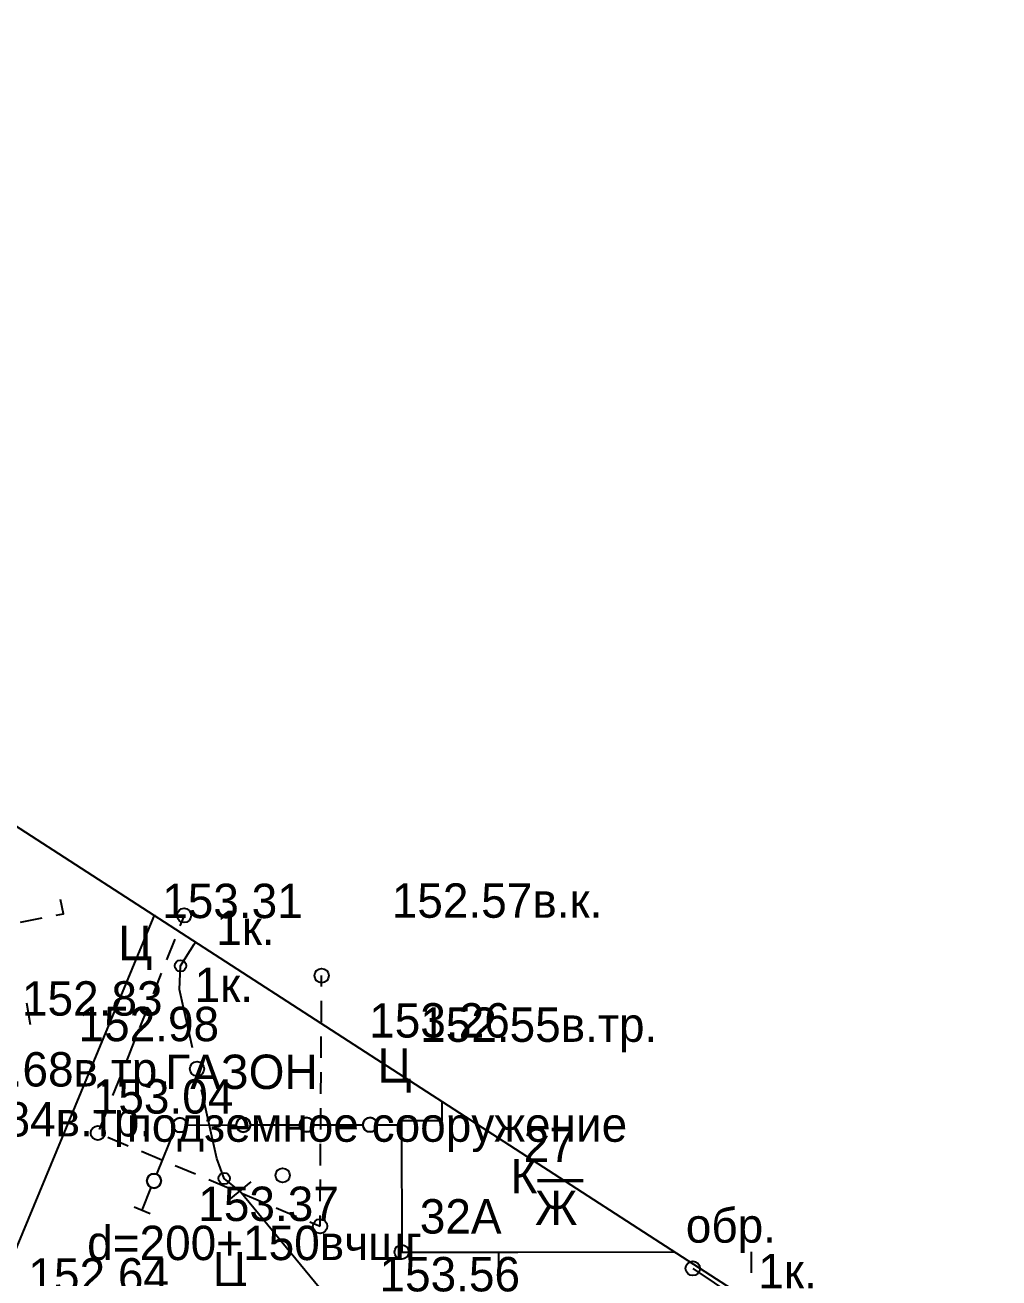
# Model space of a CAD drawing. Header units: metres. Extents: x -2743 to 126, y 13412 to 13916.
# Drawn here: x -1881.07 to -1847.07, y 13706.33 to 13750.04 of the extents above; entities that cross this region are included whole.
import ezdxf

# ---------------------------------------------------------------- set-up
doc = ezdxf.new("R2010")
doc.units = ezdxf.units.M
for name, color, linetype in [('output[19-22]_3_ДЖКХ-25_01840tp$0$Бортовой камень', 7, 'Continuous'), ('output[19-22]_3_ДЖКХ-25_01840tp$0$Внутреннее заполнение', 7, 'Continuous'), ('output[19-22]_3_ДЖКХ-25_01840tp$0$Горизонтали', 7, 'Continuous'), ('output[19-22]_3_ДЖКХ-25_01840tp$0$Граница улицы', 7, 'Continuous'), ('output[19-22]_3_ДЖКХ-25_01840tp$0$Здания', 7, 'Continuous'), ('output[19-22]_3_ДЖКХ-25_01840tp$0$Леса и газоны', 7, 'Continuous'), ('output[19-22]_3_ДЖКХ-25_01840tp$0$Номер дома', 7, 'Continuous'), ('output[19-22]_3_ДЖКХ-25_01840tp$0$Ограды', 7, 'Continuous'), ('output[19-22]_3_ДЖКХ-25_01840tp$0$Фонари', 7, 'Continuous'), ('output[19-22]_3_ДЖКХ-25_01840tp$0$Части зданий', 7, 'Continuous'), ('output[19-22]_3_ДЖКХ-25_01840up$0$Водосток', 7, 'Continuous'), ('output[19-22]_3_ДЖКХ-25_01840up$0$Кабели', 7, 'Continuous'), ('output[19-22]_3_ДЖКХ-25_01840up$0$Подземные коммуникации', 7, 'Continuous'), ('output[19-22]_brd$0$Граница заказа', 7, 'Continuous')]:
    doc.layers.add(name, color=color, linetype=linetype)

msp = doc.modelspace()

# ---------------------------------------------------------------- linework, layer by layer
at = {"layer": 'output[19-22]_3_ДЖКХ-25_01840tp$0$Бортовой камень'}
for points in [[(-1879.991, 13718.985), (-1879.733, 13719.036), (-1879.839, 13719.532)], [(-1881.237, 13718.736), (-1880.482, 13718.887)], [(-1880.888, 13715.153), (-1881.01, 13715.913)]]:
    msp.add_lwpolyline(points, dxfattribs=at)
at = {"layer": 'output[19-22]_3_ДЖКХ-25_01840tp$0$Внутреннее заполнение'}
msp.add_lwpolyline([(-1877.266, 13708.803), (-1876.988, 13708.69), (-1876.71, 13708.577)], dxfattribs=at)
at = {"layer": 'output[19-22]_3_ДЖКХ-25_01840tp$0$Горизонтали'}
for centre in [(-1875.522, 13718.974), (-1870.719, 13716.874), (-1878.533, 13711.384), (-1870.773, 13708.133), (-1867.924, 13707.231)]:
    msp.add_circle(centre, 0.25, dxfattribs=at)
at = {"layer": 'output[19-22]_3_ДЖКХ-25_01840tp$0$Граница улицы'}
for points in [[(-1875.522, 13718.974), (-1875.665, 13718.614)], [(-1875.849, 13718.149), (-1876.135, 13717.428)], [(-1876.32, 13716.963), (-1876.605, 13716.243)], [(-1876.79, 13715.778), (-1877.076, 13715.057)], [(-1877.26, 13714.593), (-1877.546, 13713.872)], [(-1877.73, 13713.407), (-1878.016, 13712.687)], [(-1878.201, 13712.222), (-1878.487, 13711.501)], [(-1878.188, 13711.239), (-1877.473, 13710.94)], [(-1877.012, 13710.747), (-1876.297, 13710.447)], [(-1875.836, 13710.254), (-1875.12, 13709.954)], [(-1874.659, 13709.761), (-1873.944, 13709.462)], [(-1873.483, 13709.268), (-1872.768, 13708.969)], [(-1872.307, 13708.776), (-1871.592, 13708.476)], [(-1871.131, 13708.283), (-1870.773, 13708.133)]]:
    msp.add_lwpolyline(points, dxfattribs=at)
at = {"layer": 'output[19-22]_3_ДЖКХ-25_01840tp$0$Здания'}
msp.add_lwpolyline([(-1866.526, 13712.491), (-1866.526, 13711.807), (-1867.925, 13711.807), (-1867.925, 13711.671), (-1867.924, 13707.231), (-1864.549, 13707.232), (-1863.873, 13707.232), (-1858.39, 13707.233)], dxfattribs=at)
at = {"layer": 'output[19-22]_3_ДЖКХ-25_01840tp$0$Леса и газоны'}
msp.add_circle((-1872.08, 13709.905), 0.25, dxfattribs=at)
at = {"layer": 'output[19-22]_3_ДЖКХ-25_01840tp$0$Ограды'}
for points in [[(-1875.416, 13711.659), (-1875.436, 13711.757), (-1875.489, 13711.836), (-1875.569, 13711.89), (-1875.666, 13711.909), (-1875.763, 13711.89), (-1875.843, 13711.836), (-1875.896, 13711.757), (-1875.916, 13711.659), (-1875.896, 13711.562), (-1875.843, 13711.483), (-1875.763, 13711.429), (-1875.666, 13711.409), (-1875.569, 13711.429), (-1875.489, 13711.483), (-1875.436, 13711.562), (-1875.416, 13711.659)], [(-1873.204, 13711.667), (-1873.224, 13711.765), (-1873.277, 13711.844), (-1873.357, 13711.898), (-1873.454, 13711.917), (-1873.552, 13711.898), (-1873.631, 13711.844), (-1873.685, 13711.765), (-1873.704, 13711.667), (-1873.685, 13711.57), (-1873.631, 13711.49), (-1873.552, 13711.437), (-1873.454, 13711.417), (-1873.357, 13711.437), (-1873.277, 13711.49), (-1873.224, 13711.57), (-1873.204, 13711.667)], [(-1870.992, 13711.67), (-1871.012, 13711.768), (-1871.066, 13711.847), (-1871.145, 13711.901), (-1871.242, 13711.92), (-1871.34, 13711.901), (-1871.419, 13711.847), (-1871.473, 13711.768), (-1871.492, 13711.67), (-1871.473, 13711.573), (-1871.419, 13711.493), (-1871.34, 13711.44), (-1871.242, 13711.42), (-1871.145, 13711.44), (-1871.066, 13711.493), (-1871.012, 13711.573), (-1870.992, 13711.67)], [(-1868.78, 13711.671), (-1868.8, 13711.768), (-1868.854, 13711.847), (-1868.933, 13711.901), (-1869.03, 13711.921), (-1869.128, 13711.901), (-1869.207, 13711.847), (-1869.261, 13711.768), (-1869.28, 13711.671), (-1869.261, 13711.573), (-1869.207, 13711.494), (-1869.128, 13711.44), (-1869.03, 13711.421), (-1868.933, 13711.44), (-1868.854, 13711.494), (-1868.8, 13711.573), (-1868.78, 13711.671)], [(-1876.32, 13709.714), (-1876.34, 13709.812), (-1876.394, 13709.891), (-1876.473, 13709.945), (-1876.57, 13709.964), (-1876.668, 13709.945), (-1876.747, 13709.891), (-1876.801, 13709.812), (-1876.82, 13709.714), (-1876.801, 13709.617), (-1876.747, 13709.538), (-1876.668, 13709.484), (-1876.57, 13709.464), (-1876.473, 13709.484), (-1876.394, 13709.538), (-1876.34, 13709.617), (-1876.32, 13709.714)]]:
    msp.add_lwpolyline(points, close=True, dxfattribs=at)
for points in [[(-1875.416, 13711.66), (-1873.704, 13711.666)], [(-1873.204, 13711.668), (-1872.7, 13711.67), (-1871.493, 13711.67)], [(-1870.993, 13711.67), (-1869.281, 13711.671)], [(-1868.781, 13711.671), (-1867.925, 13711.671)], [(-1876.476, 13709.946), (-1875.83, 13711.531)], [(-1876.988, 13708.69), (-1876.665, 13709.483)]]:
    msp.add_lwpolyline(points, dxfattribs=at)
for centre in [(-1875.666, 13711.659), (-1875.666, 13711.659), (-1873.454, 13711.667), (-1873.454, 13711.667), (-1871.242, 13711.67), (-1871.242, 13711.67), (-1869.03, 13711.671), (-1869.03, 13711.671), (-1876.57, 13709.714), (-1876.57, 13709.714)]:
    msp.add_circle(centre, 0.25, dxfattribs=at)
at = {"layer": 'output[19-22]_3_ДЖКХ-25_01840tp$0$Фонари'}
for centre in [(-1875.646, 13717.219), (-1874.121, 13709.799)]:
    msp.add_circle(centre, 0.2, dxfattribs=at)
at = {"layer": 'output[19-22]_3_ДЖКХ-25_01840tp$0$Части зданий'}
for points in [[(-1870.721, 13716.5), (-1870.719, 13716.874)], [(-1870.729, 13715.251), (-1870.724, 13716)], [(-1870.737, 13714.002), (-1870.732, 13714.751)], [(-1870.744, 13712.753), (-1870.74, 13713.502)], [(-1870.752, 13711.505), (-1870.748, 13712.254)], [(-1870.76, 13710.256), (-1870.755, 13711.005)], [(-1870.768, 13709.007), (-1870.763, 13709.756)], [(-1870.773, 13708.133), (-1870.771, 13708.507)], [(-1864.549, 13707.232), (-1864.549, 13706.503)], [(-1855.723, 13707.233), (-1855.723, 13706.504)]]:
    msp.add_lwpolyline(points, dxfattribs=at)
at = {"layer": 'output[19-22]_3_ДЖКХ-25_01840up$0$Кабели'}
for points in [[(-1875.231, 13714.356), (-1875.68, 13716.39), (-1875.646, 13717.219), (-1875.17, 13717.97), (-1875.124, 13718.048)], [(-1873.58, 13709.36), (-1874.121, 13709.799), (-1874.38, 13710.5), (-1874.908, 13712.891)], [(-1873.194, 13709.678), (-1873.966, 13709.042)], [(-1863.9, 13697.62), (-1873.58, 13709.36)], [(-1857.76, 13706.66), (-1855.521, 13705.158)]]:
    msp.add_lwpolyline(points, dxfattribs=at)
for centre in [(-1875.069, 13713.623), (-1857.76, 13706.66)]:
    msp.add_circle(centre, 0.25, dxfattribs=at)
at = {"layer": 'output[19-22]_3_ДЖКХ-25_01840up$0$Подземные коммуникации'}
msp.add_lwpolyline([(-1882.745, 13704.081), (-1876.539, 13719.005)], dxfattribs=at)
at = {"layer": 'output[19-22]_brd$0$Граница заказа'}
msp.add_lwpolyline([(-1822.934, 13684.319), (-1935.676, 13757.181)], dxfattribs=at)

# ---------------------------------------------------------------- texts
at = {"layer": 'output[19-22]_3_ДЖКХ-25_01840tp$0$Горизонтали'}
for s, p in [('153.31', (-1876.286, 13718.882)), ('152.83', (-1881.181, 13715.479)), ('152.98', (-1879.208, 13714.587)), ('153.26', (-1869.059, 13714.714)), ('153.04', (-1878.709, 13712.061)), ('153.37', (-1875.026, 13708.313)), ('152.64', (-1880.957, 13705.817)), ('153.56', (-1868.7, 13705.858))]:
    msp.add_text(s, height=1.2, dxfattribs=at).set_placement(p)
at = {"layer": 'output[19-22]_3_ДЖКХ-25_01840tp$0$Граница улицы'}
for p in [(-1877.818, 13717.413), (-1874.521, 13706.028)]:
    msp.add_text('Ц', height=1.2, dxfattribs=at).set_placement(p)
at = {"layer": 'output[19-22]_3_ДЖКХ-25_01840tp$0$Здания'}
for s, p in [('27', (-1863.664, 13710.374)), ('К—', (-1864.118, 13709.274)), ('Ж', (-1863.269, 13708.174))]:
    msp.add_text(s, height=1.2, dxfattribs=at).set_placement(p)
at = {"layer": 'output[19-22]_3_ДЖКХ-25_01840tp$0$Леса и газоны'}
msp.add_text('ГАЗОН', height=1.2, dxfattribs=at).set_placement((-1876.175, 13712.919))
at = {"layer": 'output[19-22]_3_ДЖКХ-25_01840tp$0$Номер дома'}
msp.add_text('32А', height=1.2, dxfattribs=at).set_placement((-1867.292, 13707.876))
at = {"layer": 'output[19-22]_3_ДЖКХ-25_01840tp$0$Части зданий'}
msp.add_text('Ц', height=1.2, dxfattribs=at).set_placement((-1868.769, 13713.141))
at = {"layer": 'output[19-22]_3_ДЖКХ-25_01840up$0$Водосток'}
msp.add_text('d=200+150вчшг', height=1.2, dxfattribs=at).set_placement((-1878.906, 13706.949))
at = {"layer": 'output[19-22]_3_ДЖКХ-25_01840up$0$Кабели'}
for s, p in [('152.57в.к.', (-1868.271, 13718.894)), ('1к.', (-1874.399, 13717.946)), ('1к.', (-1875.154, 13715.955)), ('152.55в.тр.', (-1867.279, 13714.564)), ('151.68в.тр.', (-1884.288, 13713.006)), ('151.84в.тр.', (-1884.914, 13711.263)), ('обр.', (-1858.005, 13707.558)), ('1к.', (-1855.473, 13705.967))]:
    msp.add_text(s, height=1.2, dxfattribs=at).set_placement(p)
at = {"layer": 'output[19-22]_3_ДЖКХ-25_01840up$0$Подземные коммуникации'}
msp.add_text('подземное сооружение', height=1.2, dxfattribs=at).set_placement((-1877.518, 13711.078))

doc.saveas('drawing.dxf')
